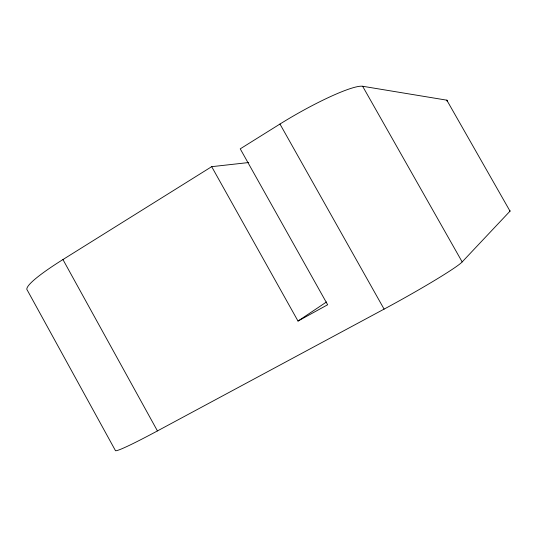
<?xml version="1.0" encoding="UTF-8"?>
<svg xmlns="http://www.w3.org/2000/svg" width="537" height="537" viewBox="0 0 537 537"><rect width="100%" height="100%" fill="white"/><g stroke="black" fill="none" stroke-linecap="round" stroke-linejoin="round"><path stroke-width="0.81" d="M462.169 261.922L510.022 211.148L446.811 100.171L362.629 86.262A72.508 10.378 -29.7 0 0 279.965 124.04L240.24 148.85L327.644 304.761L298.008 321.059L211.685 166.671L62.943 259.552A89.115 11.25 -28 0 0 27.293 290.168L115.327 450.402A89.652 4.403 -29.8 0 0 157.442 430.922L384.096 309.111A72.992 4.068 -29.1 0 0 462.169 261.922L362.629 86.262M298.008 321.059L326.516 301.962M211.685 166.671L248.732 162.536M279.965 124.04L384.096 309.111M62.943 259.552L157.442 430.922M509.566 210.913A46.806 1.624 -29 0 1 510.022 211.148M446.811 100.171A46.612 4.175 -30.1 0 1 447.113 101.265"/></g></svg>
